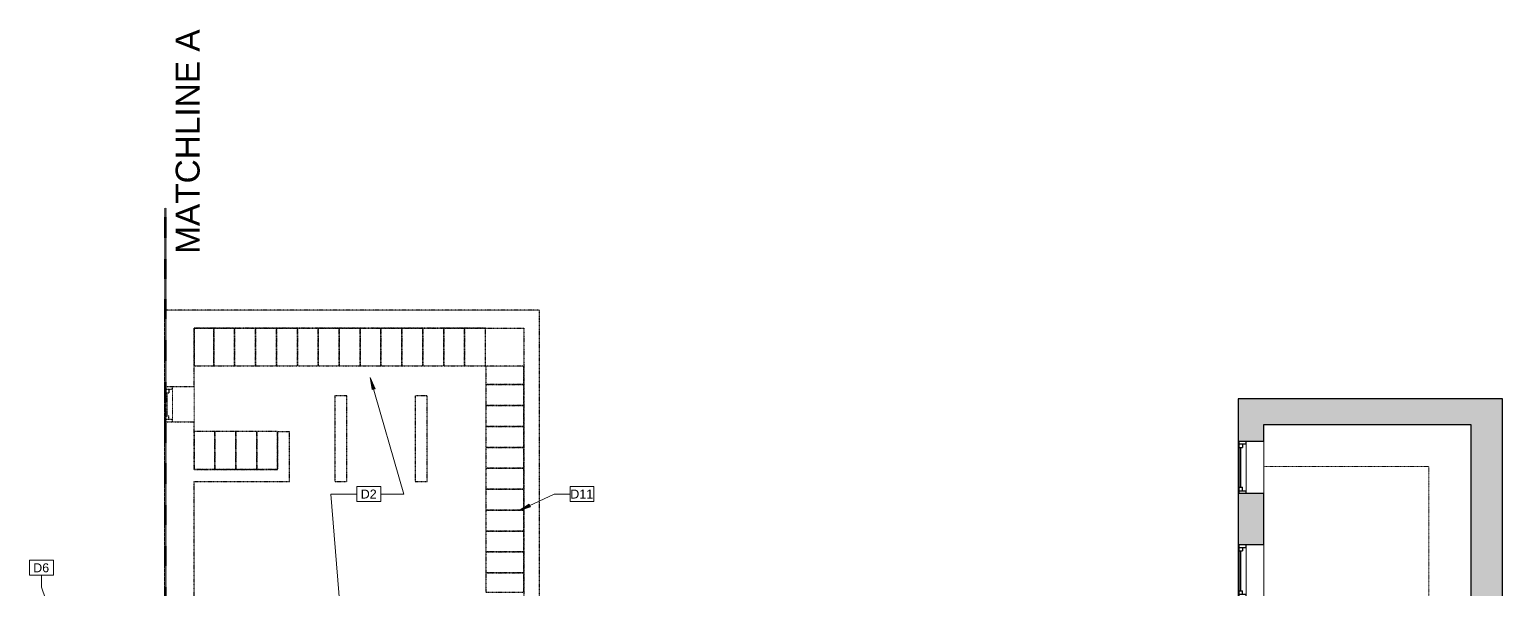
# Model space of a CAD drawing. Header units: inches. Extents: x -529 to 1015, y -2066 to -1239.
# Drawn here: x 275 to 1015, y -1520 to -1239 of the extents above; entities that cross this region are included whole.
import ezdxf

# ---------------------------------------------------------------- set-up
doc = ezdxf.new("R2010")
doc.units = ezdxf.units.IN
doc.header["$MEASUREMENT"] = 0
doc.linetypes.add('Dash', pattern=[0.25, 0.125, -0.125])
doc.linetypes.add('Demolished', pattern=[0.1875, 0.125, -0.0625])
for name, color, linetype, lineweight in [('A-ANNO-KEYN', 231, 'Continuous', 9), ('A-ANNO-MATC', 214, 'Dash', 140), ('A-GENM', 13, 'Demolished', 9), ('A-GLAZ', 151, 'Continuous', 18), ('A-WALL', 113, 'Continuous', 18), ('A-WALL-PATT', 111, 'Continuous', 18), ('G-ANNO-TEXT', 231, 'Continuous', 9), ('I-WALL', 2, 'Demolished', 9)]:
    doc.layers.add(name, color=color, linetype=linetype, lineweight=lineweight)
doc.styles.add('Arial', font='arial.ttf', dxfattribs={"height": 4.5})
doc.styles.add('Swis721 Lt BT_1', font='swissl.ttf', dxfattribs={"height": 12})

# ---------------------------------------------------------------- blocks, each defined once
blk = doc.blocks.new('Window-Double-Hung - 26_ x 52_-5130561-FIRST FLOOR - DEMOLITION')
at = {"layer": 'A-GLAZ', "color": 8, "lineweight": 30}
for p, q in [((-13, 6.5), (-13, -6.5)), ((-13, 6), (-10, 6)), ((-13, 2.5), (-11.75, 2.5)), ((-11.75, 6), (-11.75, 2.5)), ((-11.75, 4.25), (-10, 4.25)), ((-10, 6), (-10, 4.25)), ((-10, 5.125), (10, 5.125)), ((10, 6), (13, 6)), ((10, 6), (10, 4.25)), ((11.75, 4.25), (10, 4.25)), ((11.75, 6), (11.75, 2.5)), ((11.75, 2.5), (13, 2.5)), ((13, -6.5), (13, 6.5))]:
    blk.add_line(p, q, dxfattribs=at)
at = {"layer": 'A-GLAZ'}
for p, q in [((13, 6.5), (-13, 6.5)), ((-13, -6.5), (13, -6.5))]:
    blk.add_line(p, q, dxfattribs=at)
at = {"layer": 'A-GLAZ', "lineweight": 9}
for p, q in [((-11.75, 2.5), (11.75, 2.5)), ((-10, 6), (10, 6))]:
    blk.add_line(p, q, dxfattribs=at)
blk = doc.blocks.new('existing ct 2 - existing ct 2-5509020-FIRST FLOOR - DEMOLITION')
at = {"layer": 'A-GENM', "color": 7}
for p, q in [((895.14, -1458.56), (977.98, -1458.56)), ((977.98, -1458.56), (977.98, -1563.56)), ((977.98, -1563.56), (998.98, -1563.56))]:
    blk.add_line(p, q, dxfattribs=at)
blk = doc.blocks.new('locker - locker-5591315-FIRST FLOOR - DEMOLITION')
at = {"layer": 'A-GENM', "color": 250, "lineweight": 30}
for p, q in [((399.79, -1441.08), (389.29, -1441.08)), ((389.29, -1441.08), (389.29, -1460.08)), ((399.79, -1460.08), (399.79, -1441.08)), ((389.29, -1460.08), (399.79, -1460.08))]:
    blk.add_line(p, q, dxfattribs=at)
blk = doc.blocks.new('locker1 - locker-5591370-FIRST FLOOR - DEMOLITION')
at = {"layer": 'A-GENM', "color": 250, "lineweight": 30}
for p, q in [((399.79, -1441.08), (389.29, -1441.08)), ((389.29, -1441.08), (389.29, -1460.08)), ((399.79, -1460.08), (399.79, -1441.08)), ((389.29, -1460.08), (399.79, -1460.08))]:
    blk.add_line(p, q, dxfattribs=at)
blk = doc.blocks.new('locker2 - locker-5591430-FIRST FLOOR - DEMOLITION')
at = {"layer": 'A-GENM', "color": 250, "lineweight": 30}
for p, q in [((399.79, -1441.08), (389.29, -1441.08)), ((389.29, -1441.08), (389.29, -1460.08)), ((399.79, -1460.08), (399.79, -1441.08)), ((389.29, -1460.08), (399.79, -1460.08))]:
    blk.add_line(p, q, dxfattribs=at)
blk = doc.blocks.new('locker3 - locker-5591450-FIRST FLOOR - DEMOLITION')
at = {"layer": 'A-GENM', "color": 250, "lineweight": 30}
for p, q in [((399.79, -1441.08), (389.29, -1441.08)), ((389.29, -1441.08), (389.29, -1460.08)), ((399.79, -1460.08), (399.79, -1441.08)), ((389.29, -1460.08), (399.79, -1460.08))]:
    blk.add_line(p, q, dxfattribs=at)
blk = doc.blocks.new('locker14 - locker-5591782-FIRST FLOOR - DEMOLITION')
at = {"layer": 'A-GENM', "color": 250, "lineweight": 30}
for p, q in [((399.79, -1441.08), (390.16, -1441.08)), ((390.16, -1441.08), (390.16, -1460.08)), ((399.79, -1460.08), (399.79, -1441.08)), ((390.16, -1460.08), (399.79, -1460.08))]:
    blk.add_line(p, q, dxfattribs=at)
blk = doc.blocks.new('locker15 - locker-5591794-FIRST FLOOR - DEMOLITION')
at = {"layer": 'A-GENM', "color": 250, "lineweight": 30}
for p, q in [((399.79, -1441.08), (389.29, -1441.08)), ((389.29, -1441.08), (389.29, -1460.08)), ((399.79, -1460.08), (399.79, -1441.08)), ((389.29, -1460.08), (399.79, -1460.08))]:
    blk.add_line(p, q, dxfattribs=at)
blk = doc.blocks.new('locker16 - locker-5591806-FIRST FLOOR - DEMOLITION')
at = {"layer": 'A-GENM', "color": 250, "lineweight": 30}
for p, q in [((399.79, -1441.08), (389.29, -1441.08)), ((389.29, -1441.08), (389.29, -1460.08)), ((399.79, -1460.08), (399.79, -1441.08)), ((389.29, -1460.08), (399.79, -1460.08))]:
    blk.add_line(p, q, dxfattribs=at)
blk = doc.blocks.new('locker17 - locker-5591818-FIRST FLOOR - DEMOLITION')
at = {"layer": 'A-GENM', "color": 250, "lineweight": 30}
for p, q in [((399.79, -1441.08), (389.29, -1441.08)), ((389.29, -1441.08), (389.29, -1460.08)), ((399.79, -1460.08), (399.79, -1441.08)), ((389.29, -1460.08), (399.79, -1460.08))]:
    blk.add_line(p, q, dxfattribs=at)
blk = doc.blocks.new('locker18 - locker-5591830-FIRST FLOOR - DEMOLITION')
at = {"layer": 'A-GENM', "color": 250, "lineweight": 30}
for p, q in [((399.79, -1441.08), (389.29, -1441.08)), ((389.29, -1441.08), (389.29, -1460.08)), ((399.79, -1460.08), (399.79, -1441.08)), ((389.29, -1460.08), (399.79, -1460.08))]:
    blk.add_line(p, q, dxfattribs=at)
blk = doc.blocks.new('locker19 - locker-5591842-FIRST FLOOR - DEMOLITION')
at = {"layer": 'A-GENM', "color": 250, "lineweight": 30}
for p, q in [((399.79, -1441.08), (389.29, -1441.08)), ((389.29, -1441.08), (389.29, -1460.08)), ((399.79, -1460.08), (399.79, -1441.08)), ((389.29, -1460.08), (399.79, -1460.08))]:
    blk.add_line(p, q, dxfattribs=at)
blk = doc.blocks.new('locker20 - locker-5591854-FIRST FLOOR - DEMOLITION')
at = {"layer": 'A-GENM', "color": 250, "lineweight": 30}
for p, q in [((399.79, -1441.08), (389.29, -1441.08)), ((389.29, -1441.08), (389.29, -1460.08)), ((399.79, -1460.08), (399.79, -1441.08)), ((389.29, -1460.08), (399.79, -1460.08))]:
    blk.add_line(p, q, dxfattribs=at)
blk = doc.blocks.new('locker21 - locker-5591866-FIRST FLOOR - DEMOLITION')
at = {"layer": 'A-GENM', "color": 250, "lineweight": 30}
for p, q in [((399.79, -1441.08), (389.29, -1441.08)), ((389.29, -1441.08), (389.29, -1460.08)), ((399.79, -1460.08), (399.79, -1441.08)), ((389.29, -1460.08), (399.79, -1460.08))]:
    blk.add_line(p, q, dxfattribs=at)
blk = doc.blocks.new('locker22 - locker-5591878-FIRST FLOOR - DEMOLITION')
at = {"layer": 'A-GENM', "color": 250, "lineweight": 30}
for p, q in [((399.79, -1441.08), (389.29, -1441.08)), ((389.29, -1441.08), (389.29, -1460.08)), ((399.79, -1460.08), (399.79, -1441.08)), ((389.29, -1460.08), (399.79, -1460.08))]:
    blk.add_line(p, q, dxfattribs=at)
blk = doc.blocks.new('locker23 - locker-5591890-FIRST FLOOR - DEMOLITION')
at = {"layer": 'A-GENM', "color": 250, "lineweight": 30}
for p, q in [((399.79, -1441.08), (389.29, -1441.08)), ((389.29, -1441.08), (389.29, -1460.08)), ((399.79, -1460.08), (399.79, -1441.08)), ((389.29, -1460.08), (399.79, -1460.08))]:
    blk.add_line(p, q, dxfattribs=at)
blk = doc.blocks.new('locker24 - locker-5592010-FIRST FLOOR - DEMOLITION')
at = {"layer": 'A-GENM', "color": 250, "lineweight": 30}
for p, q in [((398.62, -1441.08), (389.29, -1441.08)), ((389.29, -1441.08), (389.29, -1460.08)), ((398.62, -1460.08), (398.62, -1441.08)), ((389.29, -1460.08), (398.62, -1460.08))]:
    blk.add_line(p, q, dxfattribs=at)
blk = doc.blocks.new('locker25 - locker-5592030-FIRST FLOOR - DEMOLITION')
at = {"layer": 'A-GENM', "color": 250, "lineweight": 30}
for p, q in [((399.79, -1441.08), (390.04, -1441.08)), ((390.04, -1441.08), (390.04, -1460.08)), ((399.79, -1460.08), (399.79, -1441.08)), ((390.04, -1460.08), (399.79, -1460.08))]:
    blk.add_line(p, q, dxfattribs=at)
blk = doc.blocks.new('locker26 - locker-5592180-FIRST FLOOR - DEMOLITION')
at = {"layer": 'A-GENM', "color": 250, "lineweight": 30}
for p, q in [((399.79, -1441.08), (389.29, -1441.08)), ((389.29, -1441.08), (389.29, -1460.08)), ((399.79, -1460.08), (399.79, -1441.08)), ((389.29, -1460.08), (399.79, -1460.08))]:
    blk.add_line(p, q, dxfattribs=at)
blk = doc.blocks.new('locker27 - locker-5592198-FIRST FLOOR - DEMOLITION')
at = {"layer": 'A-GENM', "color": 250, "lineweight": 30}
for p, q in [((399.79, -1441.08), (389.29, -1441.08)), ((389.29, -1441.08), (389.29, -1460.08)), ((399.79, -1460.08), (399.79, -1441.08)), ((389.29, -1460.08), (399.79, -1460.08))]:
    blk.add_line(p, q, dxfattribs=at)
blk = doc.blocks.new('locker28 - locker-5592216-FIRST FLOOR - DEMOLITION')
at = {"layer": 'A-GENM', "color": 250, "lineweight": 30}
for p, q in [((399.79, -1441.08), (389.29, -1441.08)), ((389.29, -1441.08), (389.29, -1460.08)), ((399.79, -1460.08), (399.79, -1441.08)), ((389.29, -1460.08), (399.79, -1460.08))]:
    blk.add_line(p, q, dxfattribs=at)
blk = doc.blocks.new('locker29 - locker-5592234-FIRST FLOOR - DEMOLITION')
at = {"layer": 'A-GENM', "color": 250, "lineweight": 30}
for p, q in [((399.79, -1441.08), (389.29, -1441.08)), ((389.29, -1441.08), (389.29, -1460.08)), ((399.79, -1460.08), (399.79, -1441.08)), ((389.29, -1460.08), (399.79, -1460.08))]:
    blk.add_line(p, q, dxfattribs=at)
blk = doc.blocks.new('locker30 - locker-5592252-FIRST FLOOR - DEMOLITION')
at = {"layer": 'A-GENM', "color": 250, "lineweight": 30}
for p, q in [((399.79, -1441.08), (389.29, -1441.08)), ((389.29, -1441.08), (389.29, -1460.08)), ((399.79, -1460.08), (399.79, -1441.08)), ((389.29, -1460.08), (399.79, -1460.08))]:
    blk.add_line(p, q, dxfattribs=at)
blk = doc.blocks.new('locker31 - locker-5592272-FIRST FLOOR - DEMOLITION')
at = {"layer": 'A-GENM', "color": 250, "lineweight": 30}
for p, q in [((399.79, -1441.08), (389.29, -1441.08)), ((389.29, -1441.08), (389.29, -1460.08)), ((399.79, -1460.08), (399.79, -1441.08)), ((389.29, -1460.08), (399.79, -1460.08))]:
    blk.add_line(p, q, dxfattribs=at)
blk = doc.blocks.new('locker32 - locker-5592290-FIRST FLOOR - DEMOLITION')
at = {"layer": 'A-GENM', "color": 250, "lineweight": 30}
for p, q in [((399.79, -1441.08), (389.29, -1441.08)), ((389.29, -1441.08), (389.29, -1460.08)), ((399.79, -1460.08), (399.79, -1441.08)), ((389.29, -1460.08), (399.79, -1460.08))]:
    blk.add_line(p, q, dxfattribs=at)
blk = doc.blocks.new('locker33 - locker-5592344-FIRST FLOOR - DEMOLITION')
at = {"layer": 'A-GENM', "color": 250, "lineweight": 30}
for p, q in [((399.79, -1441.08), (389.29, -1441.08)), ((389.29, -1441.08), (389.29, -1460.08)), ((399.79, -1460.08), (399.79, -1441.08)), ((389.29, -1460.08), (399.79, -1460.08))]:
    blk.add_line(p, q, dxfattribs=at)
blk = doc.blocks.new('locker34 - locker-5592362-FIRST FLOOR - DEMOLITION')
at = {"layer": 'A-GENM', "color": 250, "lineweight": 30}
for p, q in [((399.79, -1441.08), (389.29, -1441.08)), ((389.29, -1441.08), (389.29, -1460.08)), ((399.79, -1460.08), (399.79, -1441.08)), ((389.29, -1460.08), (399.79, -1460.08))]:
    blk.add_line(p, q, dxfattribs=at)
blk = doc.blocks.new('locker35 - locker-5592380-FIRST FLOOR - DEMOLITION')
at = {"layer": 'A-GENM', "color": 250, "lineweight": 30}
for p, q in [((399.79, -1441.08), (389.29, -1441.08)), ((389.29, -1441.08), (389.29, -1460.08)), ((399.79, -1460.08), (399.79, -1441.08)), ((389.29, -1460.08), (399.79, -1460.08))]:
    blk.add_line(p, q, dxfattribs=at)
blk = doc.blocks.new('locker36 - locker-5592398-FIRST FLOOR - DEMOLITION')
at = {"layer": 'A-GENM', "color": 250, "lineweight": 30}
for p, q in [((399.79, -1441.08), (389.29, -1441.08)), ((389.29, -1441.08), (389.29, -1460.08)), ((399.79, -1460.08), (399.79, -1441.08)), ((389.29, -1460.08), (399.79, -1460.08))]:
    blk.add_line(p, q, dxfattribs=at)
blk = doc.blocks.new('locker37 - locker-5592416-FIRST FLOOR - DEMOLITION')
at = {"layer": 'A-GENM', "color": 250, "lineweight": 30}
for p, q in [((399.79, -1441.08), (389.29, -1441.08)), ((389.29, -1441.08), (389.29, -1460.08)), ((399.79, -1460.08), (399.79, -1441.08)), ((389.29, -1460.08), (399.79, -1460.08))]:
    blk.add_line(p, q, dxfattribs=at)
blk = doc.blocks.new('locker38 - locker-5592436-FIRST FLOOR - DEMOLITION')
at = {"layer": 'A-GENM', "color": 250, "lineweight": 30}
for p, q in [((399.79, -1441.08), (389.29, -1441.08)), ((389.29, -1441.08), (389.29, -1460.08)), ((399.79, -1460.08), (399.79, -1441.08)), ((389.29, -1460.08), (399.79, -1460.08))]:
    blk.add_line(p, q, dxfattribs=at)
blk = doc.blocks.new('Window-Double-Hung - 1_ 5_5_ W 44_ TALL-5623678-FIRST FLOOR - DEMOLITION')
at = {"layer": 'A-GLAZ', "color": 250, "linetype": 'Demolished', "lineweight": 30}
for p, q in [((-8.75, 7.5), (-8.75, -7.5)), ((8.75, -7.5), (8.75, 7.5)), ((-8.75, 7), (-5.75, 7)), ((-8.75, 3.5), (-7.5, 3.5)), ((-7.5, 7), (-7.5, 3.5)), ((-7.5, 5.25), (-5.75, 5.25)), ((-5.75, 7), (-5.75, 5.25)), ((-5.75, 6.125), (5.75, 6.125)), ((5.75, 7), (8.75, 7)), ((5.75, 7), (5.75, 5.25)), ((7.5, 5.25), (5.75, 5.25)), ((7.5, 7), (7.5, 3.5)), ((7.5, 3.5), (8.75, 3.5))]:
    blk.add_line(p, q, dxfattribs=at)
at = {"layer": 'A-GLAZ', "color": 7, "linetype": 'Demolished', "lineweight": 9}
for p, q in [((8.75, 7.5), (-8.75, 7.5)), ((-7.5, 3.5), (7.5, 3.5)), ((-5.75, 7), (5.75, 7)), ((-8.75, -7.5), (8.75, -7.5))]:
    blk.add_line(p, q, dxfattribs=at)
blk = doc.blocks.new('Keynote Tag - Keynote Number - Boxed-135510-FIRST FLOOR - DEMOLITION')
at = {"layer": 'A-ANNO-KEYN'}
for p, q in [((-0.125, -0.079), (-0.125, 0.078)), ((-0.125, 0.078), (0.125, 0.078)), ((0.125, 0.078), (0.125, -0.079)), ((-0.125, -0.079), (0.125, -0.079))]:
    blk.add_line(p, q, dxfattribs=at)

msp = doc.modelspace()

# ---------------------------------------------------------------- hatches: boundary and pattern name
at = {"layer": 'A-ANNO-KEYN'}
for points in [[(446.3, -1414), (447.2, -1419.99), (448.72, -1419.55)], [(521.03, -1480.78), (526.8, -1478.94), (526.13, -1477.51)]]:
    msp.add_hatch(color=256, dxfattribs=at).paths.add_polyline_path(points, flags=0)
at = {"layer": 'A-WALL-PATT', "lineweight": 9}
h = msp.add_hatch(color=7, dxfattribs=at)
h.paths.add_polyline_path([(882.14, -1661.91), (895.14, -1661.91), (895.14, -1627.71), (882.14, -1627.71), (882.14, -1656.88)], flags=0)
h.paths.add_polyline_path([(895.14, -1601.71), (895.14, -1577.61), (882.14, -1577.61), (882.14, -1601.71)], flags=0)
h.paths.add_polyline_path([(895.14, -1543.61), (895.14, -1523.98), (882.14, -1523.98), (882.14, -1543.61)], flags=0)
h.paths.add_polyline_path([(882.14, -1497.98), (895.14, -1497.98), (895.14, -1472.03), (882.14, -1472.03)], flags=0)
h.paths.add_polyline_path([(895.14, -1446.03), (895.14, -1424.56), (882.14, -1424.56), (882.14, -1446.03)], flags=0)
for points in [[(998.98, -1437.56), (1014.98, -1437.56), (1014.98, -1424.56), (895.14, -1424.56), (895.14, -1437.56)], [(998.98, -1929.91), (1014.98, -1929.91), (1014.98, -1437.56), (998.98, -1437.56), (998.98, -1914.91)]]:
    msp.add_hatch(color=7, dxfattribs=at).paths.add_polyline_path(points, flags=0)

# ---------------------------------------------------------------- linework, layer by layer
at = {"layer": 'A-ANNO-KEYN'}
for p, q in [((446.3, -1414), (447.2, -1419.99)), ((448.72, -1419.55), (446.3, -1414)), ((446.3, -1414), (463.12, -1472.44)), ((447.2, -1419.99), (448.72, -1419.55)), ((426.55, -1472.44), (439.65, -1472.44)), ((435.18, -1579.38), (426.55, -1472.44)), ((463.12, -1472.44), (451.65, -1472.44)), ((521.03, -1480.78), (538.74, -1472.44)), ((526.13, -1477.51), (521.03, -1480.78)), ((521.03, -1480.78), (526.8, -1478.94)), ((526.8, -1478.94), (526.13, -1477.51)), ((538.74, -1472.44), (546.66, -1472.44)), ((281.15, -1519.14), (281.15, -1513.25)), ((288.07, -1539.11), (281.15, -1519.14))]:
    msp.add_line(p, q, dxfattribs=at)
at = {"layer": 'A-ANNO-MATC'}
msp.add_line((343.25, -1328.69), (343.25, -1961.69), dxfattribs=at)
at = {"layer": 'A-WALL', "color": 250, "linetype": 'Demolished', "lineweight": 30}
for p, q in [((531.38, -1380.14), (342.94, -1380.14)), ((342.94, -1380.14), (342.94, -1418.61)), ((531.38, -1561.7), (531.38, -1380.14)), ((357.94, -1389.14), (523.38, -1389.14)), ((357.94, -1418.61), (357.94, -1389.14)), ((523.38, -1389.14), (523.38, -1540.62)), ((342.94, -1436.11), (342.94, -1589.79)), ((357.94, -1460.09), (357.94, -1436.11)), ((357.94, -1589.79), (357.94, -1466.09))]:
    msp.add_line(p, q, dxfattribs=at)
at = {"layer": 'A-WALL', "color": 8, "lineweight": 30}
for p, q in [((882.14, -1424.56), (882.14, -1446.03)), ((1014.98, -1424.56), (882.14, -1424.56)), ((1014.98, -1929.91), (1014.98, -1424.56)), ((895.14, -1446.03), (895.14, -1437.56)), ((895.14, -1437.56), (998.98, -1437.56)), ((998.98, -1437.56), (998.98, -1661.91)), ((882.14, -1472.03), (882.14, -1497.98)), ((895.14, -1497.98), (895.14, -1472.03))]:
    msp.add_line(p, q, dxfattribs=at)
at = {"layer": 'I-WALL', "color": 250, "lineweight": 30}
for p, q in [((428.47, -1423.1), (428.47, -1466.09)), ((434.47, -1423.1), (428.47, -1423.1)), ((434.47, -1466.09), (434.47, -1423.1)), ((468.94, -1423.1), (468.94, -1466.09)), ((474.94, -1423.1), (468.94, -1423.1)), ((474.94, -1466.09), (474.94, -1423.1)), ((405.79, -1441.2), (399.79, -1441.2)), ((399.79, -1441.2), (399.79, -1460.09)), ((405.79, -1466.09), (405.79, -1441.2)), ((399.79, -1460.09), (357.94, -1460.09)), ((357.94, -1466.09), (405.79, -1466.09)), ((428.47, -1466.09), (434.47, -1466.09)), ((468.94, -1466.09), (474.94, -1466.09))]:
    msp.add_line(p, q, dxfattribs=at)

# ---------------------------------------------------------------- block references
at = {"layer": 'A-ANNO-KEYN', "xscale": 47.99999999999997, "yscale": 47.99999999999997, "zscale": 47.99999999999997}
for p in [(445.65, -1472.42), (445.65, -1472.42), (552.66, -1472.42), (281.15, -1509.44)]:
    msp.add_blockref('Keynote Tag - Keynote Number - Boxed-135510-FIRST FLOOR - DEMOLITION', p, dxfattribs=at)
at = {"layer": 'A-GENM', "color": 7}
for name, p, rotation in [('locker25 - locker-5592030-FIRST FLOOR - DEMOLITION', (757.72, -2849.21), 180), ('locker24 - locker-5592010-FIRST FLOOR - DEMOLITION', (-936.7, -1806.79), 89.99999999999993), ('locker23 - locker-5591890-FIRST FLOOR - DEMOLITION', (-936.7, -1817.29), 89.99999999999993), ('locker22 - locker-5591878-FIRST FLOOR - DEMOLITION', (-936.7, -1827.79), 89.99999999999993), ('locker21 - locker-5591866-FIRST FLOOR - DEMOLITION', (-936.7, -1838.29), 89.99999999999993), ('locker20 - locker-5591854-FIRST FLOOR - DEMOLITION', (-936.7, -1848.79), 89.99999999999993), ('locker19 - locker-5591842-FIRST FLOOR - DEMOLITION', (-936.7, -1859.29), 89.99999999999993), ('locker18 - locker-5591830-FIRST FLOOR - DEMOLITION', (-936.7, -1869.79), 89.99999999999993), ('locker17 - locker-5591818-FIRST FLOOR - DEMOLITION', (-936.7, -1880.29), 89.99999999999993), ('locker16 - locker-5591806-FIRST FLOOR - DEMOLITION', (-936.7, -1890.79), 89.99999999999993), ('locker15 - locker-5591794-FIRST FLOOR - DEMOLITION', (-936.7, -1901.29), 89.99999999999993), ('locker14 - locker-5591782-FIRST FLOOR - DEMOLITION', (-936.7, -1911.79), 89.99999999999993)]:
    msp.add_blockref(name, p, dxfattribs=dict(at, rotation=rotation))
for name, p in [('locker26 - locker-5592180-FIRST FLOOR - DEMOLITION', (-21.6, 51.94)), ('locker27 - locker-5592198-FIRST FLOOR - DEMOLITION', (-11.1, 51.94)), ('locker28 - locker-5592216-FIRST FLOOR - DEMOLITION', (-0.6, 51.94)), ('locker29 - locker-5592234-FIRST FLOOR - DEMOLITION', (9.9, 51.94)), ('locker30 - locker-5592252-FIRST FLOOR - DEMOLITION', (20.4, 51.94)), ('locker31 - locker-5592272-FIRST FLOOR - DEMOLITION', (30.9, 51.94)), ('locker32 - locker-5592290-FIRST FLOOR - DEMOLITION', (41.4, 51.94)), ('locker33 - locker-5592344-FIRST FLOOR - DEMOLITION', (51.9, 51.94)), ('locker34 - locker-5592362-FIRST FLOOR - DEMOLITION', (62.4, 51.94)), ('locker35 - locker-5592380-FIRST FLOOR - DEMOLITION', (72.9, 51.94)), ('locker36 - locker-5592398-FIRST FLOOR - DEMOLITION', (83.4, 51.94)), ('locker37 - locker-5592416-FIRST FLOOR - DEMOLITION', (93.9, 51.94)), ('locker38 - locker-5592436-FIRST FLOOR - DEMOLITION', (104.4, 51.94)), ('locker3 - locker-5591450-FIRST FLOOR - DEMOLITION', (-31.5, 0)), ('locker2 - locker-5591430-FIRST FLOOR - DEMOLITION', (-21, 0)), ('locker1 - locker-5591370-FIRST FLOOR - DEMOLITION', (-10.5, 0)), ('locker - locker-5591315-FIRST FLOOR - DEMOLITION', (0, 0)), ('existing ct 2 - existing ct 2-5509020-FIRST FLOOR - DEMOLITION', (0, 0))]:
    msp.add_blockref(name, p, dxfattribs=at)
at = {"layer": 'A-GLAZ', "color": 7, "linetype": 'Demolished', "lineweight": 9, "rotation": 89.99999999999991}
msp.add_blockref('Window-Double-Hung - 1_ 5_5_ W 44_ TALL-5623678-FIRST FLOOR - DEMOLITION', (350.44, -1427.36), dxfattribs=at)
at = {"layer": 'A-GLAZ', "rotation": 89.99999999999993}
for p in [(888.64, -1459.03), (888.64, -1510.98)]:
    msp.add_blockref('Window-Double-Hung - 26_ x 52_-5130561-FIRST FLOOR - DEMOLITION', p, dxfattribs=at)

# ---------------------------------------------------------------- texts
at = {"layer": 'A-ANNO-KEYN', "char_height": 4.5, "attachment_point": 1, "style": 'Arial'}
for s, insert, width in [('D2', (441.5, -1470.19), 9.8475), ('D2', (441.51, -1470.19), 9.8475), ('D11', (546.76, -1470.19), 14.0895), ('D6', (277.01, -1507.22), 9.8475)]:
    msp.add_mtext(s, dxfattribs=dict(at, insert=insert, width=width))
at = {"layer": 'G-ANNO-TEXT', "color": 7, "insert": (348.59, -1351.87), "char_height": 12, "width": 127.1085, "attachment_point": 1, "rotation": 90, "style": 'Swis721 Lt BT_1'}
msp.add_mtext('MATCHLINE A', dxfattribs=at)

doc.saveas('drawing.dxf')
